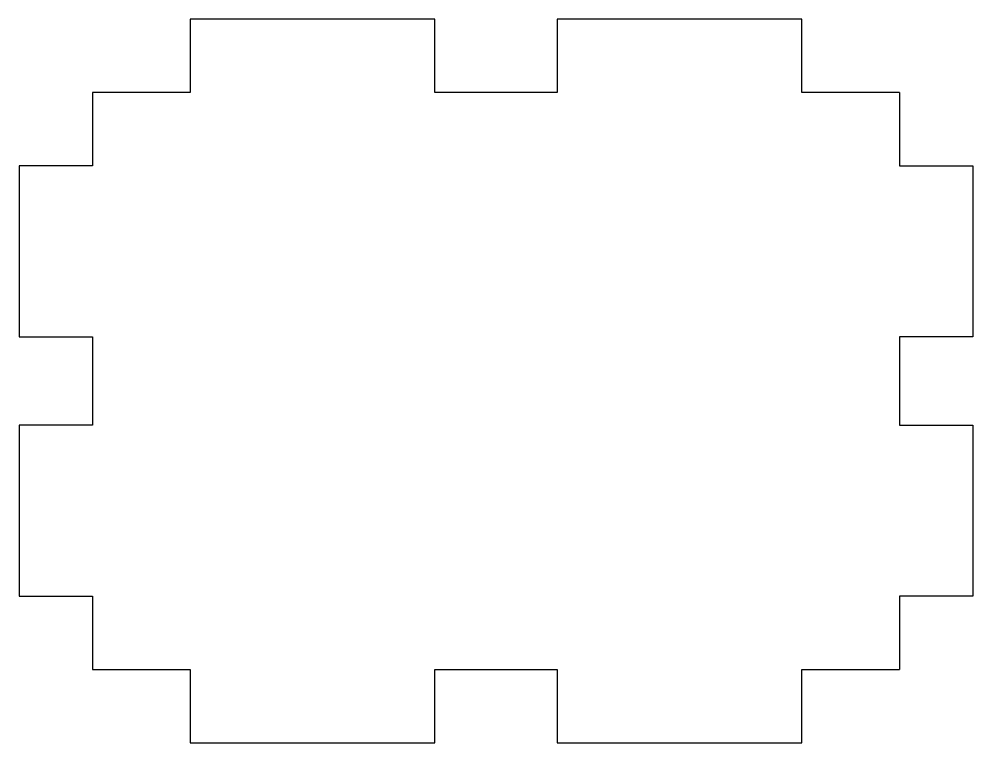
# Model space of a CAD drawing. Extents: x 41 to 80, y -3 to 26.6.
import ezdxf

# ---------------------------------------------------------------- set-up
doc = ezdxf.new("R2010")
doc.units = 0
doc.layers.get('0').update_dxf_attribs({"linetype": 'continuous'})

# ---------------------------------------------------------------- blocks, each defined once
blk = doc.blocks.new('PAD005001')
at = {"color": 0}
for p, q in [((58, 26.6), (48, 26.6)), ((48, 26.6), (48, 23.6)), ((58, 23.6), (58, 26.6)), ((73, 26.6), (63, 26.6)), ((63, 26.6), (63, 23.6)), ((73, 23.6), (73, 26.6)), ((48, 23.6), (44, 23.6)), ((44, 23.6), (44, 20.6)), ((63, 23.6), (58, 23.6)), ((77, 23.6), (73, 23.6)), ((77, 23.6), (77, 20.6)), ((44, 20.6), (41, 20.6)), ((41, 20.6), (41, 13.6)), ((77, 20.6), (80, 20.6)), ((80, 20.6), (80, 13.6)), ((41, 13.6), (44, 13.6)), ((44, 13.6), (44, 10)), ((77, 13.6), (77, 10)), ((80, 13.6), (77, 13.6)), ((44, 10), (41, 10)), ((41, 10), (41, 3)), ((77, 10), (80, 10)), ((80, 10), (80, 3)), ((41, 3), (44, 3)), ((44, 3), (44, 0)), ((77, 3), (77, 0)), ((80, 3), (77, 3)), ((44, 0), (48, 0)), ((48, 0), (48, -3)), ((58, -3), (58, 0)), ((58, 0), (63, 0)), ((63, 0), (63, -3)), ((73, -3), (73, 0)), ((73, 0), (77, 0)), ((48, -3), (58, -3)), ((63, -3), (73, -3))]:
    blk.add_line(p, q, dxfattribs=at)

msp = doc.modelspace()

# ---------------------------------------------------------------- block references
at = {"color": 0}
msp.add_blockref('PAD005001', (0, 0), dxfattribs=at)

doc.saveas('drawing.dxf')
